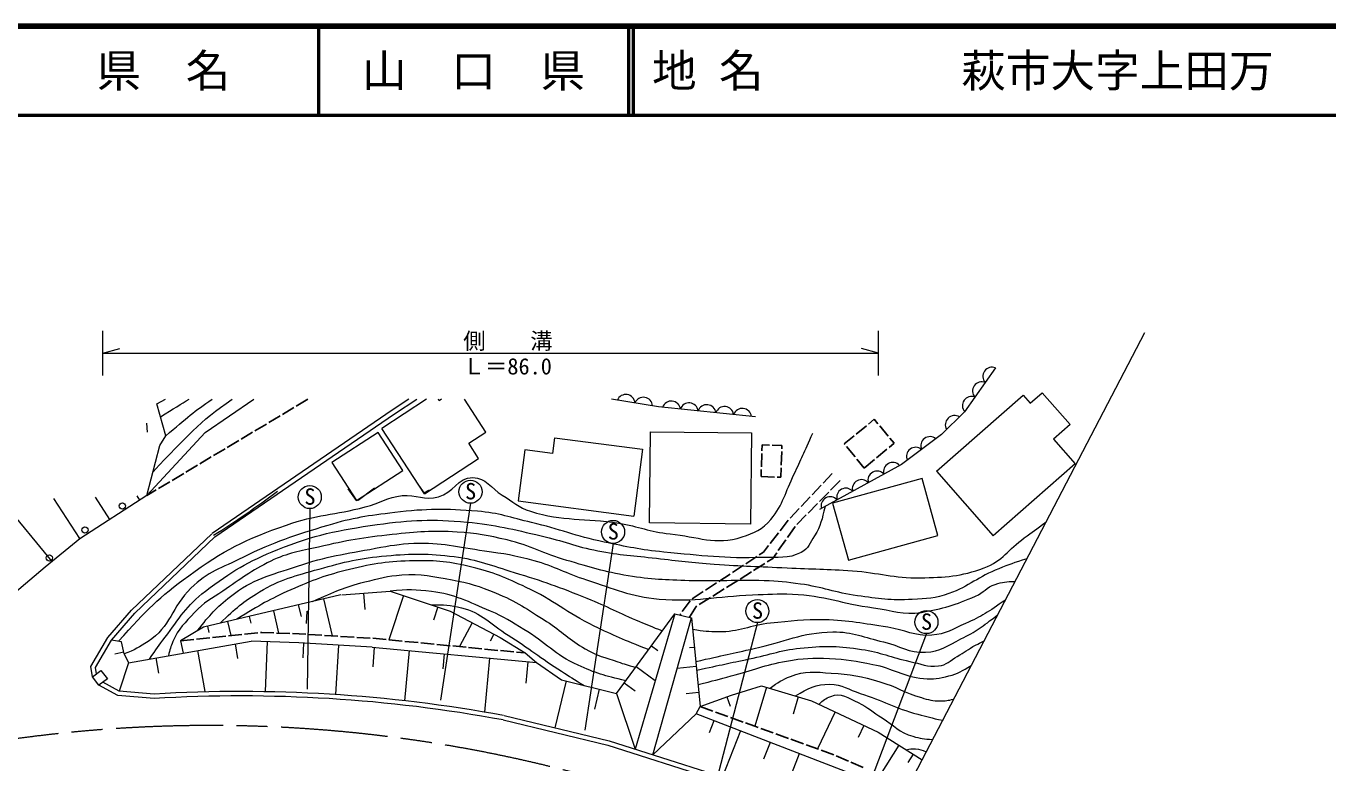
# Model space of a CAD drawing. Units: millimetres, scale not verified. Extents: x 40000 to 680000, y 20000 to 380000.
# Drawn here: x 300228 to 446122, y 297400 to 380000 of the extents above; entities that cross this region are included whole.
import ezdxf
from ezdxf.enums import TextEntityAlignment as Align

# ---------------------------------------------------------------- set-up
doc = ezdxf.new("R2010")
doc.units = ezdxf.units.MM
doc.header["$LTSCALE"] = 1000
doc.linetypes.add('CHAIN', pattern=[18.5, 12, -1.5, 3.5, -1.5])
for name, color, linetype, lineweight in [('M-BGD', 7, 'Continuous', 25), ('M-BGD-HTXT', 7, 'Continuous', 13), ('M-BMK', 2, 'CHAIN', 13), ('M-BMK-HTXT', 7, 'Continuous', 13), ('M-TTL', 2, 'Continuous', 140), ('M-TTL-LINE', 7, 'Continuous', 50)]:
    doc.layers.add(name, color=color, linetype=linetype, lineweight=lineweight)
doc.layers.add('M-TTL-TXT', color=7, linetype='Continuous')
doc.styles.add('ＭＳ ゴシック', font='')
doc.styles.get('ＭＳ ゴシック').set_extended_font_data('MS Gothic')

msp = doc.modelspace()

# ---------------------------------------------------------------- linework, layer by layer
at = {"layer": 'M-BGD'}
for p, q in [((330250, 337241), (328963, 336471)), ((331794, 338166), (330507, 337396)), ((328705, 336317), (327418, 335547)), ((395282, 335930), (394630, 335391)), ((395698, 335426), (395282, 335930)), ((325616, 334468), (324329, 333698)), ((327161, 335393), (325874, 334623)), ((394398, 335200), (393242, 334244)), ((396845, 334038), (395889, 335194)), ((324072, 333544), (322785, 332774)), ((382711, 333059), (382688, 332377)), ((383528, 333032), (382711, 333059)), ((384940, 332984), (383828, 333021)), ((384926, 332596), (384940, 332984)), ((393011, 334053), (391926, 333157)), ((391926, 333157), (391985, 333085)), ((392177, 332854), (393132, 331698)), ((396932, 332751), (397512, 333231)), ((397512, 333231), (397036, 333807)), ((320983, 331695), (319696, 330925)), ((322527, 332620), (321240, 331850)), ((382678, 332077), (382627, 330578)), ((384865, 330797), (384916, 332296)), ((393323, 331466), (394157, 330458)), ((394157, 330458), (395313, 331413)), ((395544, 331605), (396701, 332560)), ((317894, 329847), (316607, 329077)), ((319438, 330771), (318151, 330001)), ((382617, 330278), (382591, 329503)), ((384819, 329427), (384855, 330497)), ((390578, 329852), (389549, 328760)), ((316349, 328922), (315062, 328152)), ((382591, 329503), (384090, 329452)), ((384390, 329442), (384819, 329427)), ((389343, 328542), (388315, 327451)), ((391443, 329047), (390392, 327977)), ((314805, 327998), (313782, 327386)), ((388109, 327232), (387080, 326141)), ((390181, 327763), (389130, 326693)), ((386874, 325922), (385845, 324831)), ((388920, 326479), (387869, 325409)), ((385645, 324608), (384723, 323425)), ((386403, 323905), (385546, 322675)), ((387658, 325195), (386607, 324125)), ((384539, 323188), (383617, 322005)), ((385374, 322428), (384517, 321198)), ((382854, 321024), (382387, 320719)), ((383433, 321768), (382854, 321024)), ((380631, 319567), (379377, 318745)), ((382136, 320554), (380882, 319732)), ((383036, 319769), (381766, 318972)), ((383898, 320309), (383291, 319928)), ((384346, 320952), (383898, 320309)), ((379126, 318580), (377871, 317758)), ((381512, 318812), (380241, 318015)), ((376115, 316607), (374861, 315784)), ((377620, 317594), (376366, 316771)), ((378462, 316899), (377191, 316102)), ((379987, 317856), (378716, 317059)), ((374664, 315562), (373766, 314361)), ((376937, 315943), (375666, 315146)), ((373586, 314120), (373479, 313977)), ((375338, 314940), (374587, 313743)), ((375412, 314987), (375338, 314940)), ((317543, 311097), (319036, 311248)), ((319334, 311279), (320826, 311430)), ((321125, 311461), (322617, 311612)), ((322916, 311643), (324408, 311794)), ((324706, 311825), (326199, 311976)), ((326497, 312007), (326642, 312021)), ((326642, 312021), (327996, 311972)), ((328295, 311961), (329794, 311906)), ((330094, 311895), (330830, 311868)), ((330830, 311868), (331592, 311822)), ((331892, 311804), (333389, 311714)), ((333689, 311696), (335186, 311606)), ((335485, 311588), (336983, 311499)), ((337282, 311481), (338779, 311391)), ((339079, 311372), (340572, 311229)), ((340871, 311200), (342364, 311056)), ((342662, 311028), (344155, 310884)), ((344454, 310855), (345947, 310712)), ((346246, 310683), (347739, 310539)), ((348037, 310511), (348806, 310437)), ((348806, 310437), (349531, 310367)), ((349829, 310338), (351322, 310195)), ((351621, 310166), (353114, 310022)), ((353413, 309994), (354906, 309850)), ((355204, 309821), (356160, 309729)), ((375779, 303716), (377190, 303207)), ((377472, 303105), (378883, 302596)), ((379165, 302494), (380576, 301985)), ((380858, 301883), (381879, 301515)), ((381879, 301515), (382269, 301374)), ((382551, 301272), (383962, 300763)), ((384244, 300661), (385655, 300152)), ((385938, 300050), (387348, 299541)), ((387631, 299439), (389042, 298930)), ((389324, 298828), (390735, 298319)), ((391011, 298203), (392386, 297603)), ((392661, 297483), (394036, 296883))]:
    msp.add_line(p, q, dxfattribs=at)
at = {"layer": 'M-BGD-HTXT'}
for p, q in [((332026, 325913), (331718, 305686)), ((350032, 326511), (346659, 304429)), ((366014, 322011), (362858, 301078)), ((382181, 313136), (377846, 296493)), ((401121, 311895), (392959, 290403))]:
    msp.add_line(p, q, dxfattribs=at)
for centre in [(332028, 327203), (350034, 327801), (366015, 323301), (382183, 314426), (401123, 313185)]:
    msp.add_circle(centre, 1290, dxfattribs=at)
at = {"layer": 'M-BMK'}
msp.add_arc((320861, 141597), 160000, 62.98453, 100.28425, dxfattribs=at)
at = {"layer": 'M-BMK-HTXT'}
for p, q in [((308829, 340839), (308829, 345839)), ((395750, 340839), (395750, 345839)), ((393769, 284582), (425612, 345664)), ((308829, 343339), (310729, 343839)), ((308829, 343339), (395750, 343339)), ((395750, 343339), (393850, 343839)), ((402242, 330112), (411958, 338625)), ((411958, 338625), (412759, 337710)), ((412759, 337710), (414102, 338886)), ((414102, 338886), (417219, 335328)), ((314900, 337666), (315850, 338166)), ((345110, 338166), (340094, 334884)), ((346541, 338004), (346435, 338166)), ((346788, 338166), (346541, 338004)), ((351755, 334486), (349347, 338166)), ((313826, 334484), (313746, 335482)), ((339694, 334457), (334504, 331088)), ((342467, 330186), (339694, 334457)), ((344880, 327571), (340094, 334884)), ((349835, 333229), (351755, 334486)), ((370080, 324299), (370197, 334523)), ((370197, 334523), (381526, 334394)), ((381526, 334394), (381410, 324170)), ((417219, 335328), (415353, 333693)), ((350941, 331538), (349835, 333229)), ((359454, 333856), (359221, 332080)), ((359454, 333856), (369304, 332563)), ((415353, 333693), (417781, 330923)), ((344880, 327571), (350941, 331538)), ((356125, 332486), (355375, 326769)), ((359221, 332080), (356125, 332486)), ((369304, 332563), (368321, 325070)), ((334504, 331088), (337278, 326816)), ((337278, 326816), (342467, 330186)), ((402242, 330112), (408588, 322869)), ((417781, 330923), (408588, 322869)), ((344316, 328392), (344793, 327695)), ((400643, 329275), (390619, 326506)), ((402408, 322884), (400643, 329275)), ((306250, 322542), (303356, 327043)), ((313782, 327386), (306247, 322540)), ((309615, 324706), (308013, 327196)), ((312979, 326870), (312670, 327349)), ((336289, 328127), (337217, 326836)), ((337446, 326847), (339270, 328226)), ((344793, 327695), (345430, 328007)), ((303142, 319981), (297797, 326465)), ((355375, 326769), (368321, 325070)), ((390619, 326506), (392384, 320115)), ((381410, 324170), (370080, 324299)), ((306247, 322540), (302372, 319346)), ((312041, 314537), (321053, 323097)), ((312403, 314191), (321397, 322734)), ((392384, 320115), (402408, 322884)), ((302372, 319346), (298926, 316430)), ((335506, 316257), (320123, 312624)), ((333564, 315798), (334545, 311645)), ((338057, 316440), (338192, 314616)), ((342523, 316160), (340869, 311200)), ((309393, 311472), (312041, 314537)), ((309802, 311181), (312403, 314191)), ((325249, 313834), (325427, 313081)), ((327942, 314470), (328537, 311952)), ((330728, 315129), (331042, 313800)), ((331689, 314415), (331632, 313016)), ((346359, 314882), (345870, 313416)), ((372925, 314112), (374811, 313653)), ((320123, 312624), (317543, 311097)), ((320558, 312726), (320724, 312025)), ((322817, 313260), (323193, 311671)), ((350219, 313116), (348806, 310437)), ((307501, 308205), (309393, 311472)), ((308021, 308106), (309802, 311181)), ((310910, 310992), (309802, 311181)), ((311226, 309623), (310910, 310992)), ((317543, 311097), (317843, 309711)), ((330782, 310869), (325471, 311064)), ((327235, 310999), (327030, 305400)), ((339005, 310375), (330782, 310869)), ((331332, 310836), (331234, 309193)), ((352657, 311831), (352253, 311065)), ((311182, 309812), (310167, 309577)), ((319439, 309994), (320249, 305420)), ((323648, 310740), (323939, 309097)), ((335239, 310601), (334906, 305065)), ((339234, 310362), (339104, 308186)), ((343148, 309990), (342625, 304371)), ((347082, 309623), (346926, 307946)), ((370305, 310530), (371016, 310009)), ((375132, 310352), (374568, 310297)), ((307671, 307061), (307501, 308205)), ((308126, 307403), (308021, 308106)), ((311700, 308622), (310662, 305459)), ((314760, 309165), (315061, 307466)), ((352176, 309149), (351612, 303094)), ((356458, 308750), (356236, 306362)), ((368611, 308213), (370741, 306654)), ((375341, 308212), (373209, 308004)), ((307671, 307061), (308620, 307775)), ((308396, 306102), (307671, 307061)), ((309345, 306839), (308396, 306102)), ((308620, 307775), (309345, 306839)), ((310662, 305459), (308829, 306438)), ((360772, 306590), (359473, 301349)), ((367269, 306379), (368473, 305498)), ((310517, 304970), (308396, 306102)), ((314570, 304614), (310517, 304970)), ((314574, 305116), (310662, 305459)), ((364469, 305673), (363914, 303435)), ((366402, 305194), (368487, 298957)), ((375624, 305303), (374184, 305162)), ((383194, 305899), (381879, 301515)), ((375320, 302901), (375779, 303716)), ((378756, 304795), (379127, 303771)), ((386771, 304826), (386181, 302859)), ((377294, 302138), (376775, 300795)), ((390889, 303138), (388921, 298974)), ((380274, 300986), (378255, 295761)), ((394112, 301615), (393475, 300267)), ((383597, 299702), (382870, 297820)), ((398042, 299389), (395938, 296053)), ((386882, 298433), (384835, 293136)), ((399638, 298382), (399042, 297436))]:
    msp.add_line(p, q, dxfattribs=at)
for points in [[(408873, 341693), (405408, 336756), (402810, 334201), (398350, 330867), (389126, 325800)], [(313782, 327386), (320307, 334441), (325737, 338166)], [(313782, 327386), (315237, 332972), (315895, 334072), (314900, 337666)], [(343124, 338166), (341249, 336931), (321082, 323124)], [(321397, 322734), (341528, 336516), (344033, 338166)], [(381980, 336193), (371096, 337319), (365826, 338166)], [(335627, 316260), (341025, 316660), (347751, 314418), (353357, 311462), (356160, 309729), (357433, 308659)], [(339005, 310375), (357433, 308659), (360236, 306723), (366402, 305194), (372925, 314112), (368487, 298957)], [(370466, 298325), (374811, 313653), (375779, 303716), (379295, 304990), (382658, 306060), (388264, 304379), (395704, 300862), (400636, 297753)], [(311226, 309623), (311700, 308622), (325471, 311064)], [(353696, 302218), (365435, 299407), (377126, 295673), (390359, 290396), (395519, 287938)], [(353812, 302704), (365570, 299889), (377295, 296143), (390559, 290854), (395750, 288382)], [(398624, 293895), (375320, 302901), (370466, 298325)]]:
    msp.add_lwpolyline(points, dxfattribs=at)
for centre in [(311030, 326211), (306825, 323506), (302849, 320387)]:
    msp.add_circle(centre, 350, dxfattribs=at)
for centre, radius, start, end in [((408474, 340733), 1025, 67.62096, 222.26019), ((407325, 339096), 1025, 67.62096, 222.26019), ((367438, 337679), 1025, 3.55537, 158.19461), ((406176, 337458), 1025, 67.62096, 222.26019), ((369413, 337362), 1025, 3.55537, 158.19461), ((372536, 336944), 1025, 6.77424, 161.41348), ((374526, 336738), 1025, 6.77424, 161.41348), ((376515, 336533), 1025, 6.77424, 161.41348), ((378504, 336327), 1025, 6.77424, 161.41348), ((380494, 336121), 1025, 6.77424, 161.41348), ((404267, 335319), 1025, 57.19892, 211.83815), ((399914, 331755), 1025, 49.46117, 204.10041), ((401515, 332953), 1025, 49.46117, 204.10041), ((395599, 329099), 1025, 41.46019, 196.09942), ((397352, 330062), 1025, 41.46019, 196.09942), ((393846, 328136), 1025, 41.46019, 196.09942), ((266644, 409628), 102466, 302.20024, 307.0677), ((390340, 326211), 1025, 41.46019, 196.09942), ((392093, 327173), 1025, 41.46019, 196.09942), ((255523, 353881), 59551, 328.07756, 328.21939), ((324338, 143541), 161869, 79.53139, 93.45799), ((324340, 143558), 161353, 79.51752, 93.47158)]:
    msp.add_arc(centre, radius, start, end, dxfattribs=at)
for points in [[(314475, 330048), (318285, 334021), (319610, 335624), (323311, 338166)], [(315303, 336212), (316758, 337113), (317637, 337657), (318507, 338166)], [(315895, 334072), (318227, 336098), (319131, 336846), (321071, 338166)]]:
    msp.add_open_spline(points, degree=3, dxfattribs=at)
for points, knots in [([(310599, 311045), (313833, 314636), (315064, 315907), (318455, 318383), (322344, 321224), (324849, 322481), (329397, 324065), (332742, 325230), (334809, 325198), (338234, 326099), (339869, 326529), (340692, 327184), (342373, 327361), (343954, 327528), (344904, 326815), (346441, 327221), (348113, 327662), (348569, 329406), (350299, 329395), (351797, 329386), (352302, 328188), (353595, 327431), (354824, 326712), (355390, 326025), (356752, 325608), (360478, 324465), (362792, 324888), (366641, 324275), (368907, 323914), (370110, 323306), (372393, 323083), (375532, 322776), (377460, 321757), (380459, 322732), (381862, 323188), (382749, 323556), (383686, 324696), (385094, 326409), (385319, 327747), (386281, 329746), (387142, 331536), (387409, 332137), (388385, 334375)], [0, 0, 0, 0, 1, 1, 1, 2, 2, 2, 3, 3, 3, 4, 4, 4, 5, 5, 5, 6, 6, 6, 7, 7, 7, 8, 8, 8, 9, 9, 9, 10, 10, 10, 11, 11, 11, 12, 12, 12, 13, 13, 13, 14, 14, 14, 14]), ([(389774, 326157), (389401, 324651), (389309, 324022), (388585, 322861), (388091, 322069), (387923, 321421), (387093, 320996), (385589, 320225), (384492, 320497), (382804, 320436), (378466, 320282), (376029, 320633), (371708, 321042), (369062, 321293), (367598, 321625), (364995, 322161), (361780, 322824), (360079, 323608), (356883, 324352), (354528, 324901), (353233, 325423), (350822, 325611), (347209, 325893), (345143, 325907), (341545, 325471), (338581, 325113), (336899, 324882), (334039, 324026), (330235, 322888), (328089, 322195), (324529, 320436), (322157, 319265), (320595, 318833), (318701, 316986), (316559, 314898), (316410, 312646), (313899, 311019), (312910, 310379), (312451, 310074), (311226, 309623)], [0, 0, 0, 0, 1, 1, 1, 2, 2, 2, 3, 3, 3, 4, 4, 4, 5, 5, 5, 6, 6, 6, 7, 7, 7, 8, 8, 8, 9, 9, 9, 10, 10, 10, 11, 11, 11, 12, 12, 12, 13, 13, 13, 13]), ([(314064, 309042), (314854, 310223), (315106, 310548), (315811, 311485), (317423, 313631), (318186, 315049), (320333, 316660), (323256, 318854), (325047, 319976), (328445, 321322), (332617, 322975), (335142, 323501), (339587, 324119), (343466, 324659), (345709, 324752), (349610, 324399), (352911, 324100), (354722, 323592), (357955, 322861), (360454, 322295), (361778, 321659), (364296, 321182), (366839, 320700), (368297, 320634), (370869, 320343), (373397, 320057), (374812, 319881), (377349, 319690), (380531, 319452), (382320, 319423), (385508, 319271), (388366, 319134), (389973, 319152), (392827, 318945), (395803, 318728), (397442, 318102), (400426, 318152), (403264, 318200), (404945, 318282), (407606, 319271), (409654, 320032), (410321, 321332), (412081, 322628), (413038, 323332), (413342, 323556), (414539, 324422)], [0, 0, 0, 0, 1, 1, 1, 2, 2, 2, 3, 3, 3, 4, 4, 4, 5, 5, 5, 6, 6, 6, 7, 7, 7, 8, 8, 8, 9, 9, 9, 10, 10, 10, 11, 11, 11, 12, 12, 12, 13, 13, 13, 14, 14, 14, 15, 15, 15, 15]), ([(412382, 320286), (410887, 319825), (410449, 319655), (409237, 319178), (406964, 318283), (405935, 317225), (403643, 316380), (402120, 315819), (401160, 315819), (399540, 315728), (397135, 315593), (395774, 315826), (393386, 316147), (390863, 316487), (389522, 317108), (387000, 317453), (385423, 317668), (384533, 317767), (382944, 317826), (379668, 317947), (377828, 317717), (374552, 317826), (371868, 317914), (370351, 317960), (367699, 318385), (364973, 318822), (363495, 319334), (360846, 320110), (358187, 320888), (356826, 321747), (354132, 322394), (351981, 322911), (350747, 323154), (348538, 323280), (345700, 323442), (344092, 323300), (341265, 323000), (338014, 322656), (336194, 322356), (333013, 321602), (330889, 321098), (329612, 320980), (327652, 320017), (325435, 318927), (324325, 318062), (322291, 316660), (321016, 315782), (320158, 315431), (319121, 314283), (318056, 313104), (317293, 312491), (316696, 311019), (316450, 310411), (316338, 310146), (316189, 309418)], [0, 0, 0, 0, 1, 1, 1, 2, 2, 2, 3, 3, 3, 4, 4, 4, 5, 5, 5, 6, 6, 6, 7, 7, 7, 8, 8, 8, 9, 9, 9, 10, 10, 10, 11, 11, 11, 12, 12, 12, 13, 13, 13, 14, 14, 14, 15, 15, 15, 16, 16, 16, 17, 17, 17, 18, 18, 18, 18]), ([(319457, 312229), (320851, 314078), (321515, 314757), (323130, 316054), (325640, 318070), (327591, 318411), (330636, 319457), (333957, 320599), (335949, 320812), (339400, 321462), (341061, 321775), (342002, 321944), (343689, 322021), (346799, 322164), (348532, 321618), (351615, 321182), (353783, 320876), (355007, 320699), (357116, 320110), (359491, 319447), (360689, 318673), (363037, 317919), (366174, 316911), (367913, 316068), (371195, 315774), (375262, 315410), (377558, 316095), (381638, 316241), (383386, 316303), (384367, 316405), (386114, 316334), (389712, 316187), (391631, 315238), (395205, 314795), (397292, 314537), (398491, 313934), (400566, 314283), (403003, 314692), (404366, 315102), (406627, 316101), (407538, 316503), (407874, 317087), (408818, 317406), (409657, 317690), (410072, 317719), (411060, 317750)], [0, 0, 0, 0, 1, 1, 1, 2, 2, 2, 3, 3, 3, 4, 4, 4, 5, 5, 5, 6, 6, 6, 7, 7, 7, 8, 8, 8, 9, 9, 9, 10, 10, 10, 11, 11, 11, 12, 12, 12, 13, 13, 13, 14, 14, 14, 15, 15, 15, 15]), ([(321967, 313059), (323782, 314804), (324509, 315419), (326393, 316567), (328776, 318019), (330375, 318373), (333060, 319131), (335954, 319948), (337618, 320350), (340612, 320623), (343569, 320892), (345267, 320906), (348212, 320530), (350902, 320186), (352329, 319545), (354925, 318758), (358160, 317777), (359949, 317135), (363083, 315868), (365411, 314926), (366638, 314219), (368958, 313257), (369961, 312841), (370286, 312703), (371536, 312212)], [0, 0, 0, 0, 1, 1, 1, 2, 2, 2, 3, 3, 3, 4, 4, 4, 5, 5, 5, 6, 6, 6, 7, 7, 7, 8, 8, 8, 8]), ([(369998, 310110), (367073, 311246), (366220, 311611), (363876, 312744), (360799, 314232), (359381, 315650), (356277, 317080), (353964, 318145), (352644, 318761), (350170, 319364), (347714, 319963), (346263, 320102), (343736, 320063), (340870, 320020), (339249, 319760), (336463, 319084), (333822, 318444), (332375, 317902), (329890, 316800), (327428, 315708), (326558, 315175), (323835, 313500)], [0, 0, 0, 0, 1, 1, 1, 2, 2, 2, 3, 3, 3, 4, 4, 4, 5, 5, 5, 6, 6, 6, 7, 7, 7, 7]), ([(332335, 315508), (334989, 316660), (335824, 317087), (338188, 317686), (339788, 318091), (340691, 318368), (342337, 318478), (344547, 318626), (345799, 318311), (347978, 317919), (349923, 317569), (350998, 317223), (352827, 316474), (355203, 315500), (356392, 314632), (358561, 313257), (360315, 312145), (361100, 311221), (362897, 310180), (364219, 309414), (365083, 309218), (366533, 308735), (367312, 308475), (367579, 308386), (368541, 308118)], [0, 0, 0, 0, 1, 1, 1, 2, 2, 2, 3, 3, 3, 4, 4, 4, 5, 5, 5, 6, 6, 6, 7, 7, 7, 8, 8, 8, 8]), ([(367439, 306611), (364970, 307190), (364089, 307456), (362082, 308359), (359497, 309522), (358467, 310917), (356027, 312360), (354594, 313209), (353831, 313783), (352290, 314413), (349762, 315448), (348369, 316306), (345656, 316625), (343859, 316836), (343074, 316848), (341025, 316660)], [0, 0, 0, 0, 1, 1, 1, 2, 2, 2, 3, 3, 3, 4, 4, 4, 5, 5, 5, 5]), ([(345614, 315130), (347092, 315177), (347722, 315091), (349026, 314782), (351322, 314238), (352239, 312982), (354238, 311729), (356634, 310225), (357854, 309196), (360239, 307675), (361216, 307051), (361533, 306845), (362754, 306099)], [0, 0, 0, 0, 1, 1, 1, 2, 2, 2, 3, 3, 3, 4, 4, 4, 4]), ([(409970, 315660), (408004, 314322), (407362, 313835), (405508, 313024), (404078, 312398), (403288, 311830), (401731, 311718), (399776, 311578), (398729, 312315), (396790, 312604), (394033, 313016), (392490, 313388), (389703, 313443), (387332, 313490), (386002, 313311), (383643, 313070), (381347, 312836), (380123, 312049), (377815, 312091), (376688, 312112), (376226, 312124), (374938, 312341)], [0, 0, 0, 0, 1, 1, 1, 2, 2, 2, 3, 3, 3, 4, 4, 4, 5, 5, 5, 6, 6, 6, 7, 7, 7, 7]), ([(375286, 308771), (378461, 309489), (379268, 309668), (381825, 310227), (385262, 310977), (387118, 312043), (390636, 312091), (392900, 312122), (394115, 311472), (396324, 310972), (398172, 310554), (399140, 309701), (401032, 309807), (402683, 309900), (403511, 310569), (404995, 311299), (406719, 312146), (407322, 312640), (409106, 314001)], [0, 0, 0, 0, 1, 1, 1, 2, 2, 2, 3, 3, 3, 4, 4, 4, 5, 5, 5, 6, 6, 6, 6]), ([(375381, 307801), (378239, 308422), (378965, 308579), (381265, 309061), (383667, 309564), (384976, 310099), (387419, 310320), (389923, 310546), (391368, 310513), (393853, 310133), (396005, 309804), (397130, 309230), (399261, 308781), (400506, 308519), (401213, 308124), (402477, 308269), (403392, 308373), (403778, 308881), (404575, 309341), (405390, 309810), (405799, 310154), (406627, 310600), (406999, 310800), (407126, 310870), (407590, 311094)], [0, 0, 0, 0, 1, 1, 1, 2, 2, 2, 3, 3, 3, 4, 4, 4, 5, 5, 5, 6, 6, 6, 7, 7, 7, 8, 8, 8, 8]), ([(375539, 306180), (377349, 306646), (377808, 306767), (379261, 307150), (381687, 307789), (382991, 308388), (385461, 308828), (387311, 309158), (388385, 309174), (390263, 309108), (392173, 309041), (393235, 308817), (395111, 308455), (397376, 308018), (398500, 307049), (400799, 306870), (401912, 306783), (402568, 306848), (403643, 307150), (404683, 307441), (405104, 307691), (406147, 308324)], [0, 0, 0, 0, 1, 1, 1, 2, 2, 2, 3, 3, 3, 4, 4, 4, 5, 5, 5, 6, 6, 6, 7, 7, 7, 7]), ([(383617, 305773), (384498, 306473), (384933, 306710), (385881, 307103), (387535, 307788), (388662, 307589), (390449, 307476), (392610, 307340), (393826, 307102), (395904, 306497), (397774, 305952), (398695, 305268), (400566, 304725), (401365, 304494), (401832, 304339), (402664, 304352), (403260, 304362), (403515, 304397), (404179, 304549)], [0, 0, 0, 0, 1, 1, 1, 2, 2, 2, 3, 3, 3, 4, 4, 4, 5, 5, 5, 6, 6, 6, 6]), ([(386444, 304925), (387907, 305741), (388718, 306250), (390310, 306217), (391698, 306189), (392392, 305620), (393713, 305192), (396255, 304368), (397566, 303557), (400146, 302861), (401232, 302568), (401616, 302456), (402946, 302184)], [0, 0, 0, 0, 1, 1, 1, 2, 2, 2, 3, 3, 3, 4, 4, 4, 4]), ([(389120, 303974), (389522, 304430), (389836, 304639), (390403, 304865), (391547, 305323), (392363, 304688), (393480, 304166), (394614, 303635), (395118, 303099), (396184, 302441), (397504, 301625), (398093, 300810), (399587, 300390), (400440, 300150), (400840, 300073), (401828, 300040)], [0, 0, 0, 0, 1, 1, 1, 2, 2, 2, 3, 3, 3, 4, 4, 4, 5, 5, 5, 5]), ([(398847, 298881), (399303, 298984), (399496, 299019), (399913, 298991), (400395, 298959), (400605, 298858), (401102, 298647)], [0, 0, 0, 0, 1, 1, 1, 2, 2, 2, 2])]:
    msp.add_open_spline(points, degree=3, knots=knots, dxfattribs=at)
at = {"layer": 'M-TTL'}
msp.add_line((680000, 380000), (40000, 380000), dxfattribs=at)
at = {"layer": 'M-TTL-LINE'}
for p, q in [((333000, 380000), (333000, 370000)), ((367750, 380000), (367750, 370000)), ((368250, 380000), (368250, 370000)), ((40000, 370000), (680000, 370000))]:
    msp.add_line(p, q, dxfattribs=at)

# ---------------------------------------------------------------- texts
at = {"layer": 'M-BGD-HTXT', "style": 'ＭＳ ゴシック'}
for p in [(350053, 326394), (332047, 325796), (366034, 321894), (382202, 313019), (401141, 311778)]:
    msp.add_text('S', height=1833, dxfattribs=at).set_placement(p, align=Align.BOTTOM_CENTER)
at = {"layer": 'M-BMK-HTXT', "style": 'ＭＳ ゴシック'}
for s, p in [('側\u3000\u3000溝', (354224, 344705)), ('Ｌ＝86.0', (354159, 341860))]:
    msp.add_text(s, height=1833, dxfattribs=at).set_placement(p, align=Align.MIDDLE_CENTER)
at = {"layer": 'M-TTL-TXT', "style": 'ＭＳ ゴシック'}
for s, p in [('県\u3000名', (315625, 375000)), ('山\u3000口\u3000県', (350375, 375000))]:
    msp.add_text(s, height=3666, dxfattribs=at).set_placement(p, align=Align.MIDDLE_CENTER)
for s, p in [('地 名', (370380, 375000)), ('萩市大字上田万', (405024, 375000))]:
    msp.add_text(s, height=3666, dxfattribs=at).set_placement(p, align=Align.MIDDLE_LEFT)

doc.saveas('drawing.dxf')
